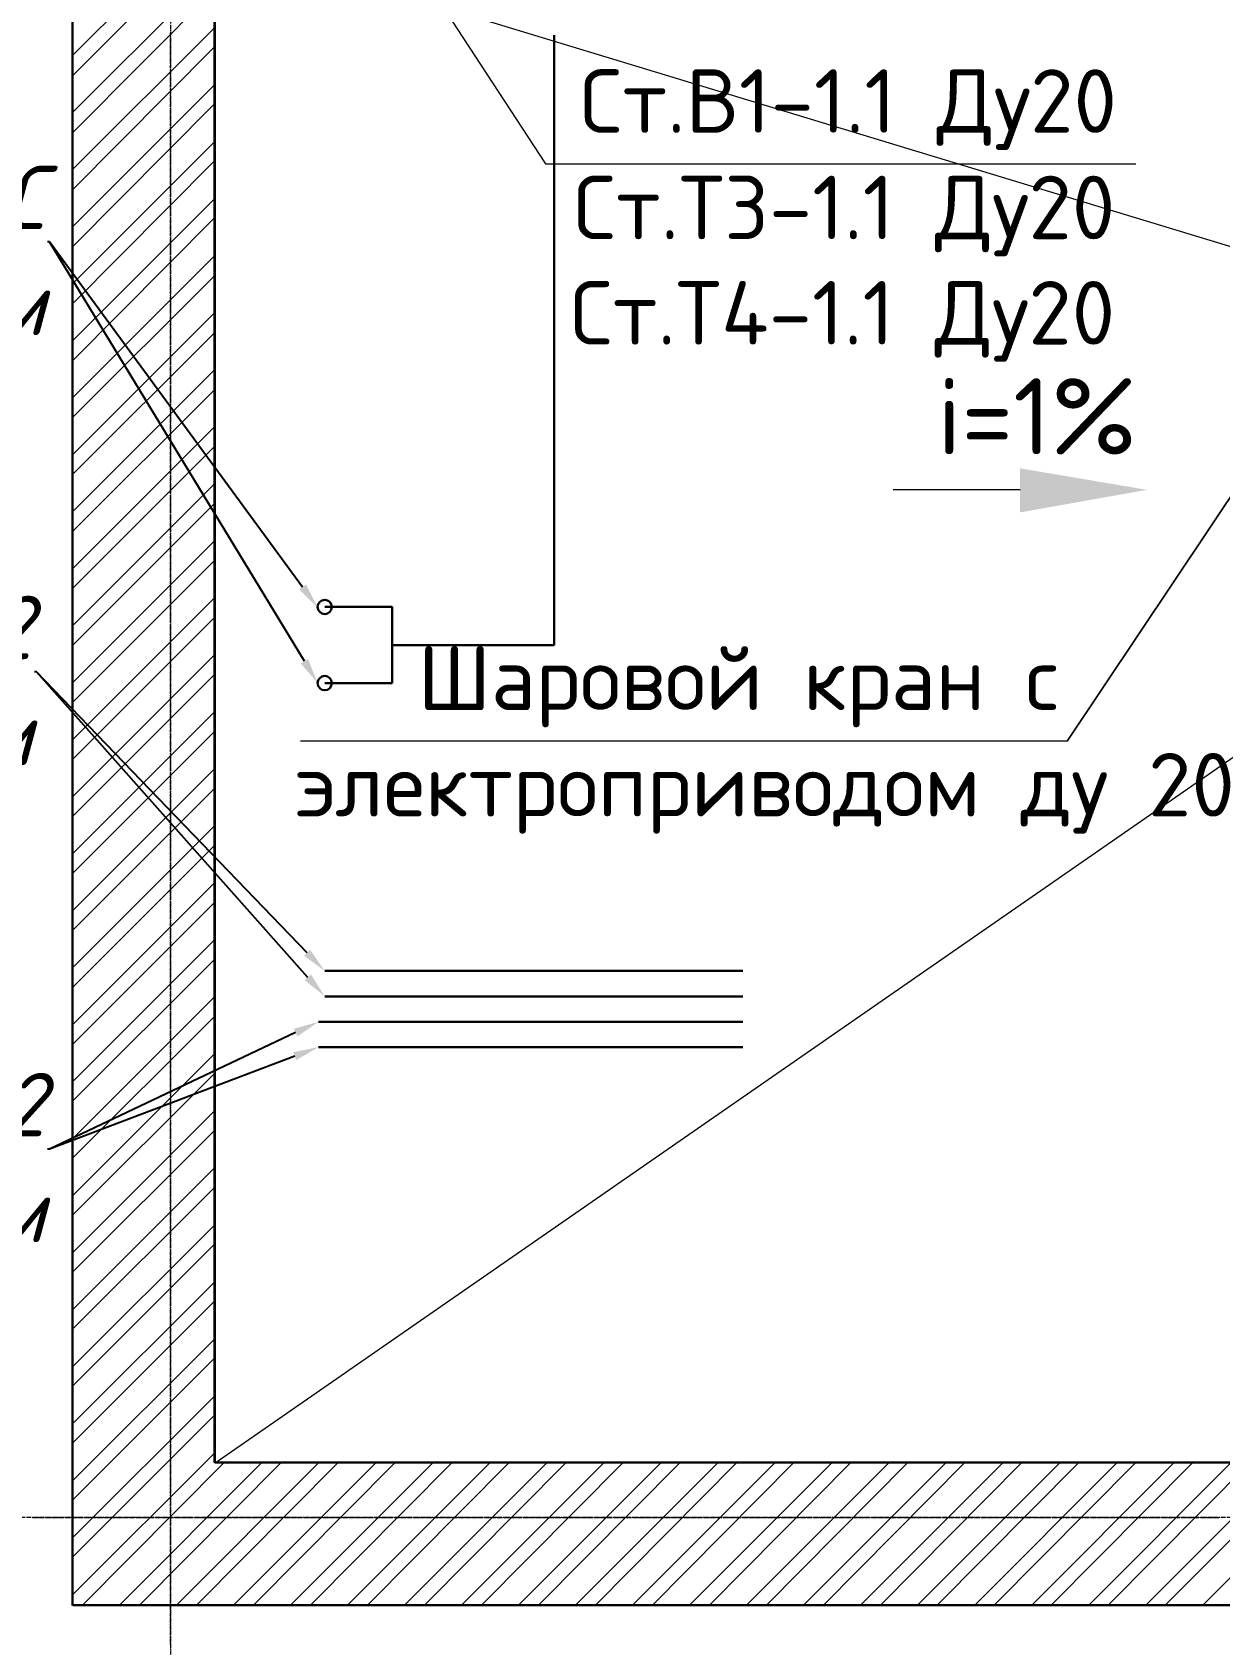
# Model space of a CAD drawing. Header units: millimetres. Extents: x -10178924 to 11692288, y -947381 to 58396.
# Drawn here: x 714813 to 719488, y -829243 to -822893 of the extents above; entities that cross this region are included whole.
import ezdxf

# ---------------------------------------------------------------- set-up
doc = ezdxf.new("R2010")
doc.units = ezdxf.units.MM
doc.linetypes.add('осевая', pattern=[50.8, 31.75, -6.35, 6.35, -6.35])
doc.layers.add('PDF _Размеры осевые', color=7, linetype='Continuous', true_color=0x5d6970)
doc.layers.add('PDF _штриховка', color=7, linetype='Continuous', true_color=0x95834a)
for name, color, linetype, lineweight in [('PDF _Разрезы', 7, 'Continuous', 9), ('PDF _Текст', 7, 'Continuous', 5), ('Размеры осевые', 153, 'Continuous', 9), ('Стены.1', 7, 'Continuous', 25), ('ШТРИХОВКА', 252, 'Continuous', 15)]:
    doc.layers.add(name, color=color, linetype=linetype, lineweight=lineweight)
doc.layers.add('PDF _Стены.1', color=7, linetype='Continuous')
for name, color, linetype, lineweight, true_color in [('ТЗК_ГВС_основная', 7, 'Continuous', 30, 0xcc2c24), ('ТЗК_ГВС_тонкая', 7, 'Continuous', 9, 0xcc2c24), ('ТЗК_ЦО_основная', 7, 'Continuous', 30, 0x00b51a), ('ТЗК_ЦО_тонкая', 7, 'Continuous', 9, 0x00b51a)]:
    doc.layers.add(name, color=color, linetype=linetype, lineweight=lineweight, true_color=true_color)
doc.styles.add('PDF ISOCPEUR', font='isocpeur.ttf')
doc.styles.add('НТМ', font='isocpeur.ttf')
doc.styles.add('Текст_М100', font='GOST_Common Italic.ttf', dxfattribs={"height": 250})

# ---------------------------------------------------------------- blocks, each defined once
blk = doc.blocks.new('A$C5282721b')
at = {"layer": 'ШТРИХОВКА', "ltscale": 100, "true_color": 0x000000, "transparency": 33554687}
h = blk.add_hatch(dxfattribs=at)
h.set_pattern_fill('ANSI31', color=18, scale=50)
h.set_pattern_definition([(45, (-79853.19, 25128.16), (-112.2532, 112.2532), [])])
h.paths.add_polyline_path([(5440.998, -31868.119), (-7386.275, -31868.119), (-7386.275, -48296.478), (61378.75, -48296.478), (61378.75, -31842.839), (41035.118, -31842.839), (41035.118, -31656.036), (40796.248, -31656.036), (40796.248, -31842.839), (40629.962, -31842.839), (40629.962, -31942.839), (40605.14, -34348.621), (40629.93, -32405.355), (39128.581, -32429.908), (40629.962, -32402.839), (40629.675, -32155.326), (39132.149, -32179.816), (39135.64, -31968.17), (38886.085, -31968.17), (38879.867, -32433.975), (40623.548, -32405.459), (40553.111, -38427.181), (40243.01, -38425.516), (40241.748, -38827.97), (43340.219, -38835.027), (43340.219, -38442.147), (40953.116, -38429.329), (41029.994, -32402.839), (54378.974, -32402.839), (54378.974, -35923.465), (54778.974, -35923.465), (54778.974, -32402.839), (60818.75, -32402.839), (60818.75, -41309.464), (60472.291, -41309.464), (60472.291, -41709.464), (60818.75, -41709.464), (60818.75, -47736.478), (44025.201, -47736.478), (44013.125, -46167.929), (43613.137, -46171.008), (43625.189, -47736.478), (27189.462, -47736.478), (27189.462, -44565.139), (26789.462, -44565.139), (26789.462, -47736.478), (10401.743, -47736.478), (10394.408, -46134.647), (9994.404, -46134.678), (10001.739, -47736.478), (-6826.275, -47736.478), (-6826.275, -41729.869), (-6530.734, -41731.097), (-6529.072, -41331.1), (-6826.275, -41329.865), (-6826.275, -32428.119), (-762.705, -32428.119), (-770.891, -36004.088), (-370.903, -36005.35), (-362.703, -32428.119), (5640.998, -32428.119), (5640.998, -31868.119)])
h.paths.add_polyline_path([(3584.804, -41373.023), (3584.804, -41773.13), (9973.974, -41799.679), (9987.536, -44634.678), (10387.54, -44634.678), (10372.735, -41401.332)], flags=17)
h.paths.add_polyline_path([(2513.142, -41768.578), (2514.803, -41368.779), (-383.184, -41356.638), (-371.114, -37407.013), (-774.123, -37406.088), (-783.181, -41354.976), (-5508.242, -41335.314), (-5509.901, -41734.604)], flags=17)
at = {"color": 18, "lineweight": 0, "ltscale": 100, "true_color": 0x000000, "transparency": 33554687}
for p, q in [((-6826.275, -41729.869), (-1908.213, -43226.554)), ((-6826.275, -41729.869), (-1908.213, -43226.554)), ((-6826.275, -47736.478), (-1908.213, -44326.554)), ((-6826.275, -47736.478), (-1908.213, -44326.554))]:
    blk.add_line(p, q, dxfattribs=at)
at = {"layer": 'PDF _Разрезы', "color": 251, "lineweight": 9, "true_color": 0x636466, "transparency": 33554687}
blk.add_line((-3656.378, -43904.946), (-4155.915, -43904.946), dxfattribs=at)
at = {"layer": 'PDF _Разрезы', "transparency": 33554559}
blk.add_solid([(-3156.842, -43904.946), (-3656.378, -43993.846), (-3656.378, -43820.278)], dxfattribs=at)
at = {"layer": 'Размеры осевые', "color": 251, "linetype": 'осевая', "ltscale": 0.5, "transparency": 33554687}
for p, q in [((-7000, -52200), (-7000, -25800)), ((-9750, -47950), (62308.109, -47950))]:
    blk.add_line(p, q, dxfattribs=at)
at = {"layer": 'Стены.1', "color": 18, "linetype": 'Continuous', "true_color": 0x000000, "transparency": 33554687, "flags": 128}
for points in [[(-7386.275, -48296.478), (-7386.275, -31868.119)], [(-6826.275, -47736.478), (-6826.275, -41729.869)], [(10001.739, -47736.478), (-6826.275, -47736.478)], [(10001.739, -48296.478), (-7386.275, -48296.478)]]:
    blk.add_lwpolyline(points, dxfattribs=at)
at = {"layer": 'ТЗК_ГВС_основная', "transparency": 33554687}
for p, q in [((-5490.974, -44516.032), (-5490.974, -42114.718)), ((-5490.974, -42114.718), (-5490.974, -42114.718)), ((-5490.974, -42114.718), (-5490.974, -42114.718)), ((-5490.974, -42114.718), (-5490.974, -42114.718)), ((-5490.974, -44516.032), (-5490.974, -42114.718)), ((-5490.974, -42114.718), (-5490.974, -42114.718)), ((-5490.974, -42114.718), (-5490.974, -42114.718)), ((-5490.974, -42114.718), (-5490.974, -42114.718)), ((-5490.974, -44516.032), (-5490.974, -43315.375)), ((-6394.32, -44366.032), (-6129.109, -44366.032)), ((-6394.32, -44366.032), (-6129.109, -44366.032)), ((-6129.109, -44366.032), (-6129.109, -44666.032)), ((-6129.109, -44366.032), (-6129.109, -44666.032)), ((-6129.109, -44516.032), (-5490.974, -44516.032)), ((-6129.109, -44516.032), (-5490.974, -44516.032)), ((-5692.672, -44516.032), (-5490.974, -44516.032)), ((-6129.109, -44666.032), (-6394.32, -44666.032)), ((-6129.109, -44666.032), (-6394.32, -44666.032))]:
    blk.add_line(p, q, dxfattribs=at)
at = {"layer": 'ТЗК_ГВС_основная', "ltscale": 75, "transparency": 33554687}
for centre, start, end in [((-6394.32, -44366.032), 0, 180), ((-6394.32, -44366.032), 0, 180), ((-6394.32, -44366.032), 180, 0), ((-6394.32, -44366.032), 180, 0), ((-6394.32, -44666.032), 0, 180), ((-6394.32, -44666.032), 0, 180), ((-6394.32, -44666.032), 180, 0), ((-6394.32, -44666.032), 180, 0)]:
    blk.add_arc(centre, 28.125, start, end, dxfattribs=at)
at = {"layer": 'ТЗК_ГВС_тонкая', "linetype": 'ByBlock', "lineweight": -2, "ltscale": 75, "transparency": 33554687}
blk.add_line((-7478.609, -42928.753), (-7486.609, -42928.753), dxfattribs=at)
blk.add_line((-7478.609, -42928.753), (-7486.609, -42928.753), dxfattribs=at)
for points in [[(-6474.399, -44580.113), (-7478.609, -42928.753)], [(-6481.516, -44287.635), (-7478.609, -42928.753)], [(-6474.399, -44580.113), (-7478.609, -42928.753)], [(-6481.516, -44287.635), (-7478.609, -42928.753)]]:
    blk.add_lwpolyline(points, dxfattribs=at)
at = {"layer": 'ТЗК_ГВС_тонкая', "ltscale": 75, "transparency": 33554687}
for points in [[(-6468.078, -44277.775), (-6422.357, -44368.259), (-6494.953, -44297.495)], [(-6468.078, -44277.775), (-6422.357, -44368.259), (-6494.953, -44297.495)], [(-6460.159, -44571.454), (-6422.441, -44665.555), (-6488.64, -44588.773)], [(-6460.159, -44571.454), (-6422.441, -44665.555), (-6488.64, -44588.773)]]:
    blk.add_solid(points, dxfattribs=at)
at = {"layer": 'ТЗК_ЦО_основная', "transparency": 33554687}
for p, q in [((-4747.578, -45799.66), (-6394.32, -45799.66)), ((-4747.578, -45799.66), (-6394.32, -45799.66)), ((-4747.578, -45899.66), (-6394.32, -45899.66)), ((-4747.578, -45899.66), (-6394.32, -45899.66)), ((-4747.578, -45999.66), (-6418.63, -45999.66)), ((-4747.578, -45999.66), (-6418.63, -45999.66)), ((-4747.578, -46099.66), (-6418.63, -46099.66)), ((-4747.578, -46099.66), (-6418.63, -46099.66))]:
    blk.add_line(p, q, dxfattribs=at)
at = {"layer": 'ТЗК_ЦО_тонкая', "linetype": 'ByBlock', "lineweight": -2, "ltscale": 75, "transparency": 33554687}
for p, q in [((-7529.215, -44621.855), (-7537.215, -44621.855)), ((-7529.215, -44621.855), (-7537.215, -44621.855)), ((-7478.609, -46500.932), (-7486.609, -46500.932)), ((-7478.609, -46500.932), (-7486.609, -46500.932))]:
    blk.add_line(p, q, dxfattribs=at)
for points in [[(-6460.726, -45824.892), (-7529.215, -44621.855)], [(-6463.707, -45727.649), (-7529.215, -44621.855)], [(-6460.726, -45824.892), (-7529.215, -44621.855)], [(-6463.707, -45727.649), (-7529.215, -44621.855)], [(-6509.031, -46042.411), (-7478.609, -46500.932)], [(-6509.031, -46042.411), (-7478.609, -46500.932)], [(-6512.153, -46135.064), (-7478.609, -46500.932)], [(-6512.153, -46135.064), (-7478.609, -46500.932)]]:
    blk.add_lwpolyline(points, dxfattribs=at)
at = {"layer": 'ТЗК_ЦО_тонкая', "ltscale": 75, "transparency": 33554687}
for points in [[(-6451.705, -45716.085), (-6394.32, -45799.66), (-6475.709, -45739.214)], [(-6451.705, -45716.085), (-6394.32, -45799.66), (-6475.709, -45739.214)], [(-6448.265, -45813.824), (-6394.32, -45899.66), (-6473.187, -45835.959)], [(-6448.265, -45813.824), (-6394.32, -45899.66), (-6473.187, -45835.959)], [(-6516.157, -46027.344), (-6418.63, -45999.66), (-6501.906, -46057.478)], [(-6516.157, -46027.344), (-6418.63, -45999.66), (-6501.906, -46057.478)], [(-6518.054, -46119.477), (-6418.63, -46099.66), (-6506.253, -46150.651)], [(-6518.054, -46119.477), (-6418.63, -46099.66), (-6506.253, -46150.651)]]:
    blk.add_solid(points, dxfattribs=at)
at = {"layer": 'PDF _Текст', "color": 251, "lineweight": 0, "true_color": 0x636466, "transparency": 33554687, "style": 'НТМ'}
blk.add_text('i=1%%%', height=300, dxfattribs=at).set_placement((-3983.558, -43765.484))
at = {"layer": 'ТЗК_ГВС_тонкая', "ltscale": 75, "transparency": 33554687, "insert": (-7496.609, -42628.753), "char_height": 250, "attachment_point": 3, "style": 'Текст_М100'}
blk.add_mtext('Ввод ГВС\\Pdn-57;76мм', dxfattribs=at)
blk.add_mtext('Ввод ГВС\\Pdn-57;76мм', dxfattribs=at)
at = {"layer": 'ТЗК_ЦО_тонкая', "ltscale": 75, "transparency": 33554687, "char_height": 250, "attachment_point": 3, "style": 'Текст_М100'}
for s, insert in [('Ввод Т1,Т2\\P2dn89мм', (-7547.215, -44321.855)), ('Ввод Т1,Т2\\P2dn89мм', (-7547.215, -44321.855)), ('Ввод Т1,Т2\\P2dn108мм', (-7496.609, -46200.932)), ('Ввод Т1,Т2\\P2dn108мм', (-7496.609, -46200.932))]:
    blk.add_mtext(s, dxfattribs=dict(at, insert=insert))

msp = doc.modelspace()

# ---------------------------------------------------------------- linework, layer by layer
at = {"layer": 'PDF _Размеры осевые', "lineweight": 9}
for points in [[(715356.6, -822908.2), (715356.6, -822895.5)], [(715356.6, -822916.6), (715356.6, -822912.4)], [(715356.6, -822933.6), (715356.6, -822920.9)], [(715356.6, -822942), (715356.6, -822937.8)], [(715356.6, -822959), (715356.6, -822946.3)], [(715356.6, -822967.4), (715356.6, -822963.2)], [(715356.6, -822984.4), (715356.6, -822971.7)], [(715356.6, -822992.8), (715356.6, -822988.6)], [(715356.6, -823009.8), (715356.6, -822997.1)], [(715356.6, -823018.2), (715356.6, -823014)], [(715356.6, -823035.2), (715356.6, -823022.5)], [(715356.6, -823043.6), (715356.6, -823039.4)], [(715356.6, -823060.6), (715356.6, -823047.9)], [(715356.6, -823069), (715356.6, -823064.8)], [(715356.6, -823086), (715356.6, -823073.3)], [(715356.6, -823094.4), (715356.6, -823090.2)], [(715356.6, -823111.4), (715356.6, -823098.7)], [(715356.6, -823119.8), (715356.6, -823115.6)], [(715356.6, -823136.8), (715356.6, -823124.1)], [(715356.6, -823145.2), (715356.6, -823141)], [(715356.6, -823162.2), (715356.6, -823149.5)], [(715356.6, -823170.6), (715356.6, -823166.4)], [(715356.6, -823187.6), (715356.6, -823174.9)], [(715356.6, -823196), (715356.6, -823191.8)], [(715356.6, -823213), (715356.6, -823200.3)], [(715356.6, -823221.4), (715356.6, -823217.2)], [(715356.6, -823238.4), (715356.6, -823225.7)], [(715356.6, -823246.8), (715356.6, -823242.6)], [(715356.6, -823263.8), (715356.6, -823251.1)], [(715356.6, -823272.2), (715356.6, -823268)], [(715356.6, -823289.2), (715356.6, -823276.5)], [(715356.6, -823297.6), (715356.6, -823293.4)], [(715356.6, -823314.6), (715356.6, -823301.9)], [(715356.6, -823323), (715356.6, -823318.8)], [(715356.6, -823340), (715356.6, -823327.3)], [(715356.6, -823348.4), (715356.6, -823344.2)], [(715356.6, -823365.4), (715356.6, -823352.7)], [(715356.6, -823373.8), (715356.6, -823369.6)], [(715356.6, -823390.8), (715356.6, -823378.1)], [(715356.6, -823399.2), (715356.6, -823395)], [(715356.6, -823416.2), (715356.6, -823403.5)], [(715356.6, -823424.6), (715356.6, -823420.4)], [(715356.6, -823441.6), (715356.6, -823428.9)], [(715356.6, -823450), (715356.6, -823445.8)], [(715356.6, -823467), (715356.6, -823454.3)], [(715356.6, -823475.4), (715356.6, -823471.2)], [(715356.6, -823492.4), (715356.6, -823479.7)], [(715356.6, -823500.8), (715356.6, -823496.6)], [(715356.6, -823517.8), (715356.6, -823505.1)], [(715356.6, -823526.2), (715356.6, -823522)], [(715356.6, -823543.2), (715356.6, -823530.5)], [(715356.6, -823551.6), (715356.6, -823547.4)], [(715356.6, -823568.6), (715356.6, -823555.9)], [(715356.6, -823577.1), (715356.6, -823572.8)], [(715356.6, -823594), (715356.6, -823581.3)], [(715356.6, -823602.4), (715356.6, -823598.2)], [(715356.6, -823619.4), (715356.6, -823606.7)], [(715356.6, -823627.9), (715356.6, -823623.6)], [(715356.6, -823644.8), (715356.6, -823632.1)], [(715356.6, -823653.2), (715356.6, -823649)], [(715356.6, -823670.2), (715356.6, -823657.5)], [(715356.6, -823678.7), (715356.6, -823674.4)], [(715356.6, -823695.6), (715356.6, -823682.9)], [(715356.6, -823704.1), (715356.6, -823699.8)], [(715356.6, -823721), (715356.6, -823708.3)], [(715356.6, -823729.5), (715356.6, -823725.2)], [(715356.6, -823746.4), (715356.6, -823733.7)], [(715356.6, -823754.9), (715356.6, -823750.6)], [(715356.6, -823771.8), (715356.6, -823759.1)], [(715356.6, -823780.2), (715356.6, -823776)], [(715356.6, -823797.2), (715356.6, -823784.5)], [(715356.6, -823805.7), (715356.6, -823801.4)], [(715356.6, -823822.6), (715356.6, -823809.9)], [(715356.6, -823831.1), (715356.6, -823826.8)], [(715356.6, -823848), (715356.6, -823835.3)], [(715356.6, -823856.5), (715356.6, -823852.2)], [(715356.6, -823873.4), (715356.6, -823860.7)], [(715356.6, -823881.9), (715356.6, -823877.6)], [(715356.6, -823898.8), (715356.6, -823886.1)], [(715356.6, -823907.3), (715356.6, -823903)], [(715356.6, -823924.2), (715356.6, -823911.5)], [(715356.6, -823932.7), (715356.6, -823928.4)], [(715356.6, -823949.6), (715356.6, -823936.9)], [(715356.6, -823958.1), (715356.6, -823953.8)], [(715356.6, -823975), (715356.6, -823962.3)], [(715356.6, -823983.5), (715356.6, -823979.2)], [(715356.6, -824000.4), (715356.6, -823987.7)], [(715356.6, -824008.9), (715356.6, -824004.6)], [(715356.6, -824025.8), (715356.6, -824013.1)], [(715356.6, -824034.3), (715356.6, -824030)], [(715356.6, -824051.2), (715356.6, -824038.5)], [(715356.6, -824059.7), (715356.6, -824055.4)], [(715356.6, -824076.6), (715356.6, -824063.9)], [(715356.6, -824085.1), (715356.6, -824080.8)], [(715356.6, -824102), (715356.6, -824089.3)], [(715356.6, -824110.5), (715356.6, -824106.2)], [(715356.6, -824127.4), (715356.6, -824114.7)], [(715356.6, -824135.9), (715356.6, -824131.6)], [(715356.6, -824152.8), (715356.6, -824140.1)], [(715356.6, -824161.3), (715356.6, -824157)], [(715356.6, -824178.2), (715356.6, -824165.5)], [(715356.6, -824186.7), (715356.6, -824182.4)], [(715356.6, -824203.6), (715356.6, -824190.9)], [(715356.6, -824212.1), (715356.6, -824207.8)], [(715356.6, -824229), (715356.6, -824216.3)], [(715356.6, -824237.5), (715356.6, -824233.2)], [(715356.6, -824254.4), (715356.6, -824241.7)], [(715356.6, -824262.9), (715356.6, -824258.6)], [(715356.6, -824279.8), (715356.6, -824267.1)], [(715356.6, -824288.3), (715356.6, -824284)], [(715356.6, -824305.2), (715356.6, -824292.5)], [(715356.6, -824313.7), (715356.6, -824309.4)], [(715356.6, -824330.6), (715356.6, -824317.9)], [(715356.6, -824339.1), (715356.6, -824334.8)], [(715356.6, -824356), (715356.6, -824343.3)], [(715356.6, -824364.5), (715356.6, -824360.2)], [(715356.6, -824381.4), (715356.6, -824368.7)], [(715356.6, -824389.9), (715356.6, -824385.6)], [(715356.6, -824406.8), (715356.6, -824394.1)], [(715356.6, -824415.3), (715356.6, -824411)], [(715356.6, -824432.2), (715356.6, -824419.5)], [(715356.6, -824440.7), (715356.6, -824436.4)], [(715356.6, -824457.6), (715356.6, -824444.9)], [(715356.6, -824466.1), (715356.6, -824461.8)], [(715356.6, -824483), (715356.6, -824470.3)], [(715356.6, -824491.5), (715356.6, -824487.2)], [(715356.6, -824508.4), (715356.6, -824495.7)], [(715356.6, -824516.9), (715356.6, -824512.6)], [(715356.6, -824533.8), (715356.6, -824521.1)], [(715356.6, -824542.3), (715356.6, -824538)], [(715356.6, -824559.2), (715356.6, -824546.5)], [(715356.6, -824567.7), (715356.6, -824563.4)], [(715356.6, -824584.6), (715356.6, -824571.9)], [(715356.6, -824593.1), (715356.6, -824588.8)], [(715356.6, -824610), (715356.6, -824597.3)], [(715356.6, -824618.5), (715356.6, -824614.2)], [(715356.6, -824635.4), (715356.6, -824622.7)], [(715356.6, -824643.9), (715356.6, -824639.6)], [(715356.6, -824660.8), (715356.6, -824648.1)], [(715356.6, -824669.3), (715356.6, -824665)], [(715356.6, -824686.2), (715356.6, -824673.5)], [(715356.6, -824694.7), (715356.6, -824690.4)], [(715356.6, -824711.6), (715356.6, -824698.9)], [(715356.6, -824720.1), (715356.6, -824715.8)], [(715356.6, -824737), (715356.6, -824724.3)], [(715356.6, -824745.5), (715356.6, -824741.2)], [(715356.6, -824762.4), (715356.6, -824749.7)], [(715356.6, -824770.9), (715356.6, -824766.6)], [(715356.6, -824787.8), (715356.6, -824775.1)], [(715356.6, -824796.3), (715356.6, -824792)], [(715356.6, -824813.2), (715356.6, -824800.5)], [(715356.6, -824821.7), (715356.6, -824817.4)], [(715356.6, -824838.6), (715356.6, -824825.9)], [(715356.6, -824847.1), (715356.6, -824842.8)], [(715356.6, -824864), (715356.6, -824851.3)], [(715356.6, -824872.5), (715356.6, -824868.2)], [(715356.6, -824889.4), (715356.6, -824876.7)], [(715356.6, -824897.9), (715356.6, -824893.6)], [(715356.6, -824914.8), (715356.6, -824902.1)], [(715356.6, -824923.3), (715356.6, -824919)], [(715356.6, -824940.2), (715356.6, -824927.5)], [(715356.6, -824948.7), (715356.6, -824944.4)], [(715356.6, -824965.6), (715356.6, -824952.9)], [(715356.6, -824974.1), (715356.6, -824969.8)], [(715356.6, -824991), (715356.6, -824978.3)], [(715356.6, -824999.5), (715356.6, -824995.2)], [(715356.6, -825016.4), (715356.6, -825003.7)], [(715356.6, -825024.9), (715356.6, -825020.6)], [(715356.6, -825041.8), (715356.6, -825029.1)], [(715356.6, -825050.3), (715356.6, -825046)], [(715356.6, -825067.2), (715356.6, -825054.5)], [(715356.6, -825075.7), (715356.6, -825071.4)], [(715356.6, -825092.6), (715356.6, -825079.9)], [(715356.6, -825101.1), (715356.6, -825096.8)], [(715356.6, -825118), (715356.6, -825105.3)], [(715356.6, -825126.5), (715356.6, -825122.2)], [(715356.6, -825143.4), (715356.6, -825130.7)], [(715356.6, -825151.9), (715356.6, -825147.6)], [(715356.6, -825168.8), (715356.6, -825156.1)], [(715356.6, -825177.3), (715356.6, -825173)], [(715356.6, -825194.2), (715356.6, -825181.5)], [(715356.6, -825202.7), (715356.6, -825198.4)], [(715356.6, -825219.6), (715356.6, -825206.9)], [(715356.6, -825228.1), (715356.6, -825223.8)], [(715356.6, -825245), (715356.6, -825232.3)], [(715356.6, -825253.5), (715356.6, -825249.2)], [(715356.6, -825270.4), (715356.6, -825257.7)], [(715356.6, -825278.9), (715356.6, -825274.6)], [(715356.6, -825295.8), (715356.6, -825283.1)], [(715356.6, -825304.3), (715356.6, -825300)], [(715356.6, -825321.2), (715356.6, -825308.5)], [(715356.6, -825329.7), (715356.6, -825325.4)], [(715356.6, -825346.6), (715356.6, -825333.9)], [(715356.6, -825355.1), (715356.6, -825350.8)], [(715356.6, -825372), (715356.6, -825359.3)], [(715356.6, -825380.5), (715356.6, -825376.2)], [(715356.6, -825397.4), (715356.6, -825384.7)], [(715356.6, -825405.9), (715356.6, -825401.6)], [(715356.6, -825422.8), (715356.6, -825410.1)], [(715356.6, -825431.3), (715356.6, -825427)], [(715356.6, -825448.2), (715356.6, -825435.5)], [(715356.6, -825456.7), (715356.6, -825452.4)], [(715356.6, -825473.6), (715356.6, -825460.9)], [(715356.6, -825482.1), (715356.6, -825477.8)], [(715356.6, -825499), (715356.6, -825486.3)], [(715356.6, -825507.5), (715356.6, -825503.2)], [(715356.6, -825524.4), (715356.6, -825511.7)], [(715356.6, -825532.9), (715356.6, -825528.6)], [(715356.6, -825549.8), (715356.6, -825537.1)], [(715356.6, -825558.3), (715356.6, -825554)], [(715356.6, -825575.2), (715356.6, -825562.5)], [(715356.6, -825583.7), (715356.6, -825579.4)], [(715356.6, -825600.6), (715356.6, -825587.9)], [(715356.6, -825609.1), (715356.6, -825604.8)], [(715356.6, -825626), (715356.6, -825613.3)], [(715356.6, -825634.5), (715356.6, -825630.2)], [(715356.6, -825651.4), (715356.6, -825638.7)], [(715356.6, -825659.9), (715356.6, -825655.6)], [(715356.6, -825676.8), (715356.6, -825664.1)], [(715356.6, -825685.3), (715356.6, -825681)], [(715356.6, -825702.2), (715356.6, -825689.5)], [(715356.6, -825710.7), (715356.6, -825706.4)], [(715356.6, -825727.6), (715356.6, -825714.9)], [(715356.6, -825736.1), (715356.6, -825731.8)], [(715356.6, -825753), (715356.6, -825740.3)], [(715356.6, -825761.5), (715356.6, -825757.2)], [(715356.6, -825778.4), (715356.6, -825765.7)], [(715356.6, -825786.9), (715356.6, -825782.6)], [(715356.6, -825803.8), (715356.6, -825791.1)], [(715356.6, -825812.3), (715356.6, -825808)], [(715356.6, -825829.2), (715356.6, -825816.5)], [(715356.6, -825837.7), (715356.6, -825833.4)], [(715356.6, -825854.6), (715356.6, -825841.9)], [(715356.6, -825863.1), (715356.6, -825858.8)], [(715356.6, -825880), (715356.6, -825867.3)], [(715356.6, -825888.5), (715356.6, -825884.2)], [(715356.6, -825905.4), (715356.6, -825892.7)], [(715356.6, -825913.9), (715356.6, -825909.6)], [(715356.6, -825930.8), (715356.6, -825918.1)], [(715356.6, -825939.3), (715356.6, -825935)], [(715356.6, -825956.2), (715356.6, -825943.5)], [(715356.6, -825964.7), (715356.6, -825960.4)], [(715356.6, -825981.6), (715356.6, -825968.9)], [(715356.6, -825990.1), (715356.6, -825985.8)], [(715356.6, -826007), (715356.6, -825994.3)], [(715356.6, -826015.5), (715356.6, -826011.2)], [(715356.6, -826032.4), (715356.6, -826019.7)], [(715356.6, -826040.9), (715356.6, -826036.6)], [(715356.6, -826057.8), (715356.6, -826045.1)], [(715356.6, -826066.3), (715356.6, -826062)], [(715356.6, -826083.2), (715356.6, -826070.5)], [(715356.6, -826091.7), (715356.6, -826087.4)], [(715356.6, -826108.6), (715356.6, -826095.9)], [(715356.6, -826117.1), (715356.6, -826112.8)], [(715356.6, -826134), (715356.6, -826121.3)], [(715356.6, -826142.5), (715356.6, -826138.2)], [(715356.6, -826159.4), (715356.6, -826146.7)], [(715356.6, -826167.9), (715356.6, -826163.6)], [(715356.6, -826184.8), (715356.6, -826172.1)], [(715356.6, -826193.3), (715356.6, -826189)], [(715356.6, -826210.2), (715356.6, -826197.5)], [(715356.6, -826218.7), (715356.6, -826214.4)], [(715356.6, -826235.6), (715356.6, -826222.9)], [(715356.6, -826244.1), (715356.6, -826239.8)], [(715356.6, -826261), (715356.6, -826248.3)], [(715356.6, -826269.5), (715356.6, -826265.2)], [(715356.6, -826286.4), (715356.6, -826273.7)], [(715356.6, -826294.9), (715356.6, -826290.6)], [(715356.6, -826311.8), (715356.6, -826299.1)], [(715356.6, -826320.3), (715356.6, -826316)], [(715356.6, -826337.2), (715356.6, -826324.5)], [(715356.6, -826345.7), (715356.6, -826341.4)], [(715356.6, -826362.6), (715356.6, -826349.9)], [(715356.6, -826371.1), (715356.6, -826366.8)], [(715356.6, -826388), (715356.6, -826375.3)], [(715356.6, -826396.5), (715356.6, -826392.2)], [(715356.6, -826413.4), (715356.6, -826400.7)], [(715356.6, -826421.9), (715356.6, -826417.6)], [(715356.6, -826438.8), (715356.6, -826426.1)], [(715356.6, -826447.3), (715356.6, -826443)], [(715356.6, -826464.2), (715356.6, -826451.5)], [(715356.6, -826472.7), (715356.6, -826468.4)], [(715356.6, -826489.6), (715356.6, -826476.9)], [(715356.6, -826498.1), (715356.6, -826493.8)], [(715356.6, -826515), (715356.6, -826502.3)], [(715356.6, -826523.5), (715356.6, -826519.2)], [(715356.6, -826540.4), (715356.6, -826527.7)], [(715356.6, -826548.9), (715356.6, -826544.6)], [(715356.6, -826565.8), (715356.6, -826553.1)], [(715356.6, -826574.3), (715356.6, -826570)], [(715356.6, -826591.2), (715356.6, -826578.5)], [(715356.6, -826599.7), (715356.6, -826595.4)], [(715356.6, -826616.6), (715356.6, -826603.9)], [(715356.6, -826625.1), (715356.6, -826620.8)], [(715356.6, -826642), (715356.6, -826629.3)], [(715356.6, -826650.5), (715356.6, -826646.2)], [(715356.6, -826667.4), (715356.6, -826654.7)], [(715356.6, -826675.9), (715356.6, -826671.6)], [(715356.6, -826692.8), (715356.6, -826680.1)], [(715356.6, -826701.3), (715356.6, -826697)], [(715356.6, -826718.2), (715356.6, -826705.5)], [(715356.6, -826726.7), (715356.6, -826722.4)], [(715356.6, -826743.6), (715356.6, -826730.9)], [(715356.6, -826752.1), (715356.6, -826747.8)], [(715356.6, -826769), (715356.6, -826756.3)], [(715356.6, -826777.5), (715356.6, -826773.2)], [(715356.6, -826794.4), (715356.6, -826781.7)], [(715356.6, -826802.9), (715356.6, -826798.6)], [(715356.6, -826819.8), (715356.6, -826807.1)], [(715356.6, -826828.3), (715356.6, -826824)], [(715356.6, -826845.2), (715356.6, -826832.5)], [(715356.6, -826853.7), (715356.6, -826849.4)], [(715356.6, -826870.6), (715356.6, -826857.9)], [(715356.6, -826879.1), (715356.6, -826874.8)], [(715356.6, -826896), (715356.6, -826883.3)], [(715356.6, -826904.5), (715356.6, -826900.2)], [(715356.6, -826921.4), (715356.6, -826908.7)], [(715356.6, -826929.9), (715356.6, -826925.6)], [(715356.6, -826946.8), (715356.6, -826934.1)], [(715356.6, -826955.3), (715356.6, -826951)], [(715356.6, -826972.2), (715356.6, -826959.5)], [(715356.6, -826980.7), (715356.6, -826976.4)], [(715356.6, -826997.6), (715356.6, -826984.9)], [(715356.6, -827006.1), (715356.6, -827001.8)], [(715356.6, -827023), (715356.6, -827010.3)], [(715356.6, -827031.5), (715356.6, -827027.2)], [(715356.6, -827048.4), (715356.6, -827035.7)], [(715356.6, -827056.9), (715356.6, -827052.6)], [(715356.6, -827073.8), (715356.6, -827061.1)], [(715356.6, -827082.3), (715356.6, -827078)], [(715356.6, -827099.2), (715356.6, -827086.5)], [(715356.6, -827107.7), (715356.6, -827103.4)], [(715356.6, -827124.6), (715356.6, -827111.9)], [(715356.6, -827133.1), (715356.6, -827128.8)], [(715356.6, -827150), (715356.6, -827137.3)], [(715356.6, -827158.5), (715356.6, -827154.2)], [(715356.6, -827175.4), (715356.6, -827162.7)], [(715356.6, -827183.9), (715356.6, -827179.6)], [(715356.6, -827200.8), (715356.6, -827188.1)], [(715356.6, -827209.3), (715356.6, -827205)], [(715356.6, -827226.2), (715356.6, -827213.5)], [(715356.6, -827234.7), (715356.6, -827230.4)], [(715356.6, -827251.6), (715356.6, -827238.9)], [(715356.6, -827260.1), (715356.6, -827255.8)], [(715356.6, -827277), (715356.6, -827264.3)], [(715356.6, -827285.5), (715356.6, -827281.2)], [(715356.6, -827302.4), (715356.6, -827289.7)], [(715356.6, -827310.9), (715356.6, -827306.6)], [(715356.6, -827327.8), (715356.6, -827315.1)], [(715356.6, -827336.3), (715356.6, -827332)], [(715356.6, -827353.2), (715356.6, -827340.5)], [(715356.6, -827361.7), (715356.6, -827357.4)], [(715356.6, -827378.6), (715356.6, -827365.9)], [(715356.6, -827387.1), (715356.6, -827382.8)], [(715356.6, -827404), (715356.6, -827391.3)], [(715356.6, -827412.5), (715356.6, -827408.2)], [(715356.6, -827429.4), (715356.6, -827416.7)], [(715356.6, -827437.9), (715356.6, -827433.6)], [(715356.6, -827454.8), (715356.6, -827442.1)], [(715356.6, -827463.3), (715356.6, -827459)], [(715356.6, -827480.2), (715356.6, -827467.5)], [(715356.6, -827488.7), (715356.6, -827484.4)], [(715356.6, -827505.6), (715356.6, -827492.9)], [(715356.6, -827514.1), (715356.6, -827509.8)], [(715356.6, -827531), (715356.6, -827518.3)], [(715356.6, -827539.5), (715356.6, -827535.2)], [(715356.6, -827556.4), (715356.6, -827543.7)], [(715356.6, -827564.9), (715356.6, -827560.6)], [(715356.6, -827581.8), (715356.6, -827569.1)], [(715356.6, -827590.3), (715356.6, -827586)], [(715356.6, -827607.2), (715356.6, -827594.5)], [(715356.6, -827615.7), (715356.6, -827611.4)], [(715356.6, -827632.6), (715356.6, -827619.9)], [(715356.6, -827641.1), (715356.6, -827636.8)], [(715356.6, -827658), (715356.6, -827645.3)], [(715356.6, -827666.5), (715356.6, -827662.2)], [(715356.6, -827683.4), (715356.6, -827670.7)], [(715356.6, -827691.9), (715356.6, -827687.6)], [(715356.6, -827708.8), (715356.6, -827696.1)], [(715356.6, -827717.3), (715356.6, -827713)], [(715356.6, -827734.2), (715356.6, -827721.5)], [(715356.6, -827742.7), (715356.6, -827738.4)], [(715356.6, -827759.6), (715356.6, -827746.9)], [(715356.6, -827768.1), (715356.6, -827763.8)], [(715356.6, -827785), (715356.6, -827772.3)], [(715356.6, -827793.5), (715356.6, -827789.2)], [(715356.6, -827810.4), (715356.6, -827797.7)], [(715356.6, -827818.9), (715356.6, -827814.6)], [(715356.6, -827835.8), (715356.6, -827823.1)], [(715356.6, -827844.3), (715356.6, -827840)], [(715356.6, -827861.2), (715356.6, -827848.5)], [(715356.6, -827869.7), (715356.6, -827865.4)], [(715356.6, -827886.6), (715356.6, -827873.9)], [(715356.6, -827895.1), (715356.6, -827890.8)], [(715356.6, -827912), (715356.6, -827899.3)], [(715356.6, -827920.5), (715356.6, -827916.2)], [(715356.6, -827937.4), (715356.6, -827924.7)], [(715356.6, -827945.9), (715356.6, -827941.6)], [(715356.6, -827962.8), (715356.6, -827950.1)], [(715356.6, -827971.3), (715356.6, -827967)], [(715356.6, -827988.2), (715356.6, -827975.5)], [(715356.6, -827996.7), (715356.6, -827992.4)], [(715356.6, -828013.6), (715356.6, -828000.9)], [(715356.6, -828022.1), (715356.6, -828017.8)], [(715356.6, -828039), (715356.6, -828026.3)], [(715356.6, -828047.5), (715356.6, -828043.2)], [(715356.6, -828064.4), (715356.6, -828051.7)], [(715356.6, -828072.9), (715356.6, -828068.6)], [(715356.6, -828089.8), (715356.6, -828077.1)], [(715356.6, -828098.3), (715356.6, -828094)], [(715356.6, -828115.2), (715356.6, -828102.5)], [(715356.6, -828123.7), (715356.6, -828119.4)], [(715356.6, -828140.6), (715356.6, -828127.9)], [(715356.6, -828149.1), (715356.6, -828144.8)], [(715356.6, -828166), (715356.6, -828153.3)], [(715356.6, -828174.5), (715356.6, -828170.2)], [(715356.6, -828191.4), (715356.6, -828178.7)], [(715356.6, -828199.9), (715356.6, -828195.6)], [(715356.6, -828216.8), (715356.6, -828204.1)], [(715356.6, -828225.3), (715356.6, -828221)], [(715356.6, -828242.2), (715356.6, -828229.5)], [(715356.6, -828250.7), (715356.6, -828246.4)], [(715356.6, -828267.6), (715356.6, -828254.9)], [(715356.6, -828276.1), (715356.6, -828271.9)], [(715356.6, -828293), (715356.6, -828280.3)], [(715356.6, -828301.5), (715356.6, -828297.3)], [(715356.6, -828318.4), (715356.6, -828305.7)], [(715356.6, -828326.9), (715356.6, -828322.7)], [(715356.6, -828343.8), (715356.6, -828331.1)], [(715356.6, -828352.3), (715356.6, -828348.1)], [(715356.6, -828369.2), (715356.6, -828356.5)], [(715356.6, -828377.7), (715356.6, -828373.5)], [(715356.6, -828394.6), (715356.6, -828381.9)], [(715356.6, -828403.1), (715356.6, -828398.9)], [(715356.6, -828420), (715356.6, -828407.3)], [(715356.6, -828428.5), (715356.6, -828424.3)], [(715356.6, -828445.4), (715356.6, -828432.7)], [(715356.6, -828453.9), (715356.6, -828449.7)], [(715356.6, -828470.8), (715356.6, -828458.1)], [(715356.6, -828479.3), (715356.6, -828475.1)], [(715356.6, -828496.2), (715356.6, -828483.5)], [(715356.6, -828504.7), (715356.6, -828500.5)], [(715356.6, -828521.6), (715356.6, -828508.9)], [(715356.6, -828530.1), (715356.6, -828525.9)], [(715356.6, -828547), (715356.6, -828534.3)], [(715356.6, -828555.5), (715356.6, -828551.3)], [(715356.6, -828572.4), (715356.6, -828559.7)], [(715356.6, -828580.9), (715356.6, -828576.7)], [(715356.6, -828597.8), (715356.6, -828585.1)], [(715356.6, -828606.3), (715356.6, -828602.1)], [(715356.6, -828623.2), (715356.6, -828610.5)], [(715356.6, -828631.7), (715356.6, -828627.5)], [(715356.6, -828648.6), (715356.6, -828635.9)], [(715356.6, -828657.1), (715356.6, -828652.9)], [(715356.6, -828674), (715356.6, -828661.3)], [(715356.6, -828682.5), (715356.6, -828678.3)], [(714814.7, -828741.8), (714818.9, -828741.8), (714835.9, -828741.8)], [(714840.1, -828741.8), (714844.3, -828741.8), (714861.3, -828741.8)], [(714865.5, -828741.8), (714869.7, -828741.8), (714886.7, -828741.8)], [(714890.9, -828741.8), (714895.1, -828741.8), (714912.1, -828741.8)], [(714916.3, -828741.8), (714920.5, -828741.8), (714937.5, -828741.8)], [(714941.7, -828741.8), (714945.9, -828741.8), (714962.9, -828741.8)], [(714967.1, -828741.8), (714971.3, -828741.8), (714988.3, -828741.8)], [(714992.5, -828741.8), (714996.7, -828741.8), (715013.7, -828741.8)], [(715017.9, -828741.8), (715022.1, -828741.8), (715039.1, -828741.8)], [(715043.3, -828741.8), (715047.5, -828741.8), (715064.5, -828741.8)], [(715068.7, -828741.8), (715072.9, -828741.8), (715089.9, -828741.8)], [(715094.1, -828741.8), (715098.3, -828741.8), (715115.3, -828741.8)], [(715119.5, -828741.8), (715123.7, -828741.8), (715140.7, -828741.8)], [(715144.9, -828741.8), (715149.1, -828741.8), (715166.1, -828741.8)], [(715170.3, -828741.8), (715174.5, -828741.8), (715191.5, -828741.8)], [(715195.7, -828741.8), (715199.9, -828741.8), (715216.9, -828741.8)], [(715221.1, -828741.8), (715225.3, -828741.8), (715242.3, -828741.8)], [(715246.5, -828741.8), (715250.7, -828741.8), (715267.7, -828741.8)], [(715271.9, -828741.8), (715276.1, -828741.8), (715293.1, -828741.8)], [(715297.3, -828741.8), (715301.5, -828741.8), (715318.5, -828741.8)], [(715322.7, -828741.8), (715326.9, -828741.8), (715343.9, -828741.8)], [(715348.1, -828741.8), (715352.3, -828741.8), (715369.3, -828741.8)], [(715356.6, -828699.4), (715356.6, -828686.7)], [(715356.6, -828707.9), (715356.6, -828703.7)], [(715356.6, -828724.8), (715356.6, -828712.1)], [(715356.6, -828733.3), (715356.6, -828729.1)], [(715356.6, -828750.2), (715356.6, -828737.5)], [(715373.5, -828741.8), (715377.7, -828741.8), (715394.7, -828741.8)], [(715398.9, -828741.8), (715403.1, -828741.8), (715420.1, -828741.8)], [(715424.3, -828741.8), (715428.5, -828741.8), (715445.5, -828741.8)], [(715449.7, -828741.8), (715453.9, -828741.8), (715470.9, -828741.8)], [(715475.1, -828741.8), (715479.3, -828741.8), (715496.3, -828741.8)], [(715500.5, -828741.8), (715504.7, -828741.8), (715521.7, -828741.8)], [(715525.9, -828741.8), (715530.1, -828741.8), (715547.1, -828741.8)], [(715551.3, -828741.8), (715555.5, -828741.8), (715572.5, -828741.8)], [(715576.7, -828741.8), (715580.9, -828741.8), (715597.9, -828741.8)], [(715602.1, -828741.8), (715606.3, -828741.8), (715623.3, -828741.8)], [(715627.5, -828741.8), (715631.7, -828741.8), (715648.7, -828741.8)], [(715652.9, -828741.8), (715657.1, -828741.8), (715674.1, -828741.8)], [(715678.3, -828741.8), (715682.5, -828741.8), (715699.5, -828741.8)], [(715703.7, -828741.8), (715707.9, -828741.8), (715724.9, -828741.8)], [(715729.1, -828741.8), (715733.3, -828741.8), (715750.3, -828741.8)], [(715754.5, -828741.8), (715758.7, -828741.8), (715775.7, -828741.8)], [(715779.9, -828741.8), (715784.1, -828741.8), (715801.1, -828741.8)], [(715805.3, -828741.8), (715809.5, -828741.8), (715826.5, -828741.8)], [(715830.7, -828741.8), (715834.9, -828741.8), (715851.9, -828741.8)], [(715856.1, -828741.8), (715860.3, -828741.8), (715877.3, -828741.8)], [(715881.5, -828741.8), (715885.7, -828741.8), (715902.7, -828741.8)], [(715906.9, -828741.8), (715911.1, -828741.8), (715928.1, -828741.8)], [(715932.3, -828741.8), (715936.5, -828741.8), (715953.5, -828741.8)], [(715957.7, -828741.8), (715961.9, -828741.8), (715978.9, -828741.8)], [(715983.1, -828741.8), (715987.3, -828741.8), (716004.3, -828741.8)], [(716008.5, -828741.8), (716012.7, -828741.8), (716029.7, -828741.8)], [(716033.9, -828741.8), (716038.1, -828741.8), (716055.1, -828741.8)], [(716059.3, -828741.8), (716063.5, -828741.8), (716080.5, -828741.8)], [(716084.7, -828741.8), (716088.9, -828741.8), (716105.9, -828741.8)], [(716110.1, -828741.8), (716114.3, -828741.8), (716131.3, -828741.8)], [(716135.5, -828741.8), (716139.7, -828741.8), (716156.7, -828741.8)], [(716160.9, -828741.8), (716165.1, -828741.8), (716182.1, -828741.8)], [(716186.3, -828741.8), (716190.5, -828741.8), (716207.5, -828741.8)], [(716211.7, -828741.8), (716215.9, -828741.8), (716232.9, -828741.8)], [(716237.1, -828741.8), (716241.3, -828741.8), (716258.3, -828741.8)], [(716262.5, -828741.8), (716266.7, -828741.8), (716283.7, -828741.8)], [(716287.9, -828741.8), (716292.1, -828741.8), (716309.1, -828741.8)], [(716313.3, -828741.8), (716317.5, -828741.8), (716334.5, -828741.8)], [(716338.7, -828741.8), (716342.9, -828741.8), (716359.9, -828741.8)], [(716364.1, -828741.8), (716368.3, -828741.8), (716385.3, -828741.8)], [(716389.5, -828741.8), (716393.7, -828741.8), (716410.7, -828741.8)], [(716414.9, -828741.8), (716419.1, -828741.8), (716436.1, -828741.8)], [(716440.3, -828741.8), (716444.5, -828741.8), (716461.5, -828741.8)], [(716465.7, -828741.8), (716469.9, -828741.8), (716486.9, -828741.8)], [(716491.1, -828741.8), (716495.3, -828741.8), (716512.3, -828741.8)], [(716516.5, -828741.8), (716520.7, -828741.8), (716537.7, -828741.8)], [(716541.9, -828741.8), (716546.1, -828741.8), (716563.1, -828741.8)], [(716567.3, -828741.8), (716571.5, -828741.8), (716588.5, -828741.8)], [(716592.7, -828741.8), (716596.9, -828741.8), (716613.9, -828741.8)], [(716618.1, -828741.8), (716622.3, -828741.8), (716639.3, -828741.8)], [(716643.5, -828741.8), (716647.7, -828741.8), (716664.7, -828741.8)], [(716668.9, -828741.8), (716673.1, -828741.8), (716690.1, -828741.8)], [(716694.3, -828741.8), (716698.5, -828741.8), (716715.5, -828741.8)], [(716719.7, -828741.8), (716723.9, -828741.8), (716740.9, -828741.8)], [(716745.1, -828741.8), (716749.3, -828741.8), (716766.3, -828741.8)], [(716770.5, -828741.8), (716774.7, -828741.8), (716791.7, -828741.8)], [(716795.9, -828741.8), (716800.1, -828741.8), (716817.1, -828741.8)], [(716821.3, -828741.8), (716825.5, -828741.8), (716842.5, -828741.8)], [(716846.7, -828741.8), (716850.9, -828741.8), (716867.9, -828741.8)], [(716872.1, -828741.8), (716876.3, -828741.8), (716893.3, -828741.8)], [(716897.5, -828741.8), (716901.7, -828741.8), (716918.7, -828741.8)], [(716922.9, -828741.8), (716927.1, -828741.8), (716944.1, -828741.8)], [(716948.3, -828741.8), (716952.5, -828741.8), (716969.5, -828741.8)], [(716973.7, -828741.8), (716977.9, -828741.8), (716994.9, -828741.8)], [(716999.1, -828741.8), (717003.3, -828741.8), (717020.3, -828741.8)], [(717024.5, -828741.8), (717028.7, -828741.8), (717045.7, -828741.8)], [(717049.9, -828741.8), (717054.1, -828741.8), (717071.1, -828741.8)], [(717075.3, -828741.8), (717079.5, -828741.8), (717096.5, -828741.8)], [(717100.7, -828741.8), (717104.9, -828741.8), (717121.9, -828741.8)], [(717126.1, -828741.8), (717130.3, -828741.8), (717147.3, -828741.8)], [(717151.5, -828741.8), (717155.7, -828741.8), (717172.7, -828741.8)], [(717176.9, -828741.8), (717181.1, -828741.8), (717198.1, -828741.8)], [(717202.3, -828741.8), (717206.5, -828741.8), (717223.5, -828741.8)], [(717227.7, -828741.8), (717231.9, -828741.8), (717248.9, -828741.8)], [(717253.1, -828741.8), (717257.3, -828741.8), (717274.3, -828741.8)], [(717278.5, -828741.8), (717282.7, -828741.8), (717299.7, -828741.8)], [(717303.9, -828741.8), (717308.1, -828741.8), (717325.1, -828741.8)], [(717329.3, -828741.8), (717333.5, -828741.8), (717350.5, -828741.8)], [(717354.7, -828741.8), (717358.9, -828741.8), (717375.9, -828741.8)], [(717380.1, -828741.8), (717384.3, -828741.8), (717401.3, -828741.8)], [(717405.5, -828741.8), (717409.7, -828741.8), (717426.7, -828741.8)], [(717430.9, -828741.8), (717435.1, -828741.8), (717452.1, -828741.8)], [(717456.3, -828741.8), (717460.6, -828741.8), (717477.5, -828741.8)], [(717481.7, -828741.8), (717485.9, -828741.8), (717502.9, -828741.8)], [(717507.1, -828741.8), (717511.3, -828741.8), (717528.3, -828741.8)], [(717532.5, -828741.8), (717536.7, -828741.8), (717553.7, -828741.8)], [(717557.9, -828741.8), (717562.1, -828741.8), (717579.1, -828741.8)], [(717583.3, -828741.8), (717587.5, -828741.8), (717604.5, -828741.8)], [(717608.7, -828741.8), (717612.9, -828741.8), (717629.9, -828741.8)], [(717634.1, -828741.8), (717638.3, -828741.8), (717655.3, -828741.8)], [(717659.5, -828741.8), (717663.8, -828741.8), (717680.7, -828741.8)], [(717684.9, -828741.8), (717689.2, -828741.8), (717706.1, -828741.8)], [(717710.3, -828741.8), (717714.6, -828741.8), (717731.5, -828741.8)], [(717735.7, -828741.8), (717739.9, -828741.8), (717756.9, -828741.8)], [(717761.1, -828741.8), (717765.3, -828741.8), (717782.3, -828741.8)], [(717786.5, -828741.8), (717790.7, -828741.8), (717807.7, -828741.8)], [(717811.9, -828741.8), (717816.1, -828741.8), (717833.1, -828741.8)], [(717837.3, -828741.8), (717841.5, -828741.8), (717858.5, -828741.8)], [(717862.7, -828741.8), (717866.9, -828741.8), (717883.9, -828741.8)], [(717888.1, -828741.8), (717892.4, -828741.8), (717909.3, -828741.8)], [(717913.5, -828741.8), (717917.8, -828741.8), (717934.7, -828741.8)], [(717938.9, -828741.8), (717943.2, -828741.8), (717960.1, -828741.8)], [(717964.3, -828741.8), (717968.6, -828741.8), (717985.5, -828741.8)], [(717989.7, -828741.8), (717993.9, -828741.8), (718010.9, -828741.8)], [(718015.1, -828741.8), (718019.3, -828741.8), (718036.3, -828741.8)], [(718040.5, -828741.8), (718044.7, -828741.8), (718061.7, -828741.8)], [(718065.9, -828741.8), (718070.1, -828741.8), (718087.1, -828741.8)], [(718091.3, -828741.8), (718095.6, -828741.8), (718112.5, -828741.8)], [(718116.7, -828741.8), (718121, -828741.8), (718137.9, -828741.8)], [(718142.1, -828741.8), (718146.4, -828741.8), (718163.3, -828741.8)], [(718167.5, -828741.8), (718171.8, -828741.8), (718188.7, -828741.8)], [(718192.9, -828741.8), (718197.2, -828741.8), (718214.1, -828741.8)], [(718218.3, -828741.8), (718222.6, -828741.8), (718239.5, -828741.8)], [(718243.7, -828741.8), (718247.9, -828741.8), (718264.9, -828741.8)], [(718269.1, -828741.8), (718273.3, -828741.8), (718290.3, -828741.8)], [(718294.5, -828741.8), (718298.8, -828741.8), (718315.7, -828741.8)], [(718319.9, -828741.8), (718324.2, -828741.8), (718341.1, -828741.8)], [(718345.3, -828741.8), (718349.6, -828741.8), (718366.5, -828741.8)], [(718370.7, -828741.8), (718375, -828741.8), (718391.9, -828741.8)], [(718396.1, -828741.8), (718400.4, -828741.8), (718417.3, -828741.8)], [(718421.5, -828741.8), (718425.8, -828741.8), (718442.7, -828741.8)], [(718446.9, -828741.8), (718451.2, -828741.8), (718468.1, -828741.8)], [(718472.3, -828741.8), (718476.6, -828741.8), (718493.5, -828741.8)], [(718497.7, -828741.8), (718501.9, -828741.8), (718518.9, -828741.8)], [(718523.1, -828741.8), (718527.4, -828741.8), (718544.3, -828741.8)], [(718548.5, -828741.8), (718552.8, -828741.8), (718569.7, -828741.8)], [(718573.9, -828741.8), (718578.2, -828741.8), (718595.1, -828741.8)], [(718599.3, -828741.8), (718603.6, -828741.8), (718620.5, -828741.8)], [(718624.7, -828741.8), (718629, -828741.8), (718645.9, -828741.8)], [(718650.1, -828741.8), (718654.4, -828741.8), (718671.3, -828741.8)], [(718675.5, -828741.8), (718679.8, -828741.8), (718696.7, -828741.8)], [(718700.9, -828741.8), (718705.2, -828741.8), (718722.1, -828741.8)], [(718726.3, -828741.8), (718730.6, -828741.8), (718747.5, -828741.8)], [(718751.7, -828741.8), (718756, -828741.8), (718772.9, -828741.8)], [(718777.1, -828741.8), (718781.4, -828741.8), (718798.3, -828741.8)], [(718802.5, -828741.8), (718806.8, -828741.8), (718823.7, -828741.8)], [(718827.9, -828741.8), (718832.2, -828741.8), (718849.1, -828741.8)], [(718853.3, -828741.8), (718857.6, -828741.8), (718874.5, -828741.8)], [(718878.7, -828741.8), (718883, -828741.8), (718899.9, -828741.8)], [(718904.1, -828741.8), (718908.4, -828741.8), (718925.3, -828741.8)], [(718929.5, -828741.8), (718933.8, -828741.8), (718950.7, -828741.8)], [(718954.9, -828741.8), (718959.2, -828741.8), (718976.1, -828741.8)], [(718980.3, -828741.8), (718984.6, -828741.8), (719001.5, -828741.8)], [(719005.7, -828741.8), (719010, -828741.8), (719026.9, -828741.8)], [(719031.1, -828741.8), (719035.4, -828741.8), (719052.3, -828741.8)], [(719056.5, -828741.8), (719060.8, -828741.8), (719077.7, -828741.8)], [(719081.9, -828741.8), (719086.2, -828741.8), (719103.1, -828741.8)], [(719107.3, -828741.8), (719111.6, -828741.8), (719128.5, -828741.8)], [(719132.7, -828741.8), (719137, -828741.8), (719153.9, -828741.8)], [(719158.1, -828741.8), (719162.4, -828741.8), (719179.3, -828741.8)], [(719183.5, -828741.8), (719187.8, -828741.8), (719204.7, -828741.8)], [(719208.9, -828741.8), (719213.2, -828741.8), (719230.1, -828741.8)], [(719234.3, -828741.8), (719238.6, -828741.8), (719255.5, -828741.8)], [(719259.7, -828741.8), (719264, -828741.8), (719280.9, -828741.8)], [(719285.1, -828741.8), (719289.4, -828741.8), (719306.3, -828741.8)], [(719310.5, -828741.8), (719314.8, -828741.8), (719331.7, -828741.8)], [(719335.9, -828741.8), (719340.2, -828741.8), (719357.1, -828741.8)], [(719361.3, -828741.8), (719365.6, -828741.8), (719382.5, -828741.8)], [(719386.7, -828741.8), (719391, -828741.8), (719407.9, -828741.8)], [(719412.1, -828741.8), (719416.4, -828741.8), (719433.3, -828741.8)], [(719437.5, -828741.8), (719441.8, -828741.8), (719458.7, -828741.8)], [(719462.9, -828741.8), (719467.2, -828741.8), (719484.1, -828741.8)], [(715356.6, -828758.7), (715356.6, -828754.5)], [(715356.6, -828775.6), (715356.6, -828762.9)], [(715356.6, -828784.1), (715356.6, -828779.9)], [(715356.6, -828801), (715356.6, -828788.3)], [(715356.6, -828809.5), (715356.6, -828805.3)], [(715356.6, -828826.4), (715356.6, -828813.7)], [(715356.6, -828834.9), (715356.6, -828830.7)], [(715356.6, -828851.8), (715356.6, -828839.1)], [(715356.6, -828860.3), (715356.6, -828856.1)], [(715356.6, -828877.2), (715356.6, -828864.5)], [(715356.6, -828885.7), (715356.6, -828881.5)], [(715356.6, -828902.6), (715356.6, -828889.9)], [(715356.6, -828911.1), (715356.6, -828906.9)], [(715356.6, -828928), (715356.6, -828915.3)], [(715356.6, -828936.5), (715356.6, -828932.3)], [(715356.6, -828953.4), (715356.6, -828940.7)], [(715356.6, -828961.9), (715356.6, -828957.7)], [(715356.6, -828978.8), (715356.6, -828966.1)], [(715356.6, -828987.3), (715356.6, -828983.1)], [(715356.6, -829004.2), (715356.6, -828991.5)], [(715356.6, -829012.7), (715356.6, -829008.5)], [(715356.6, -829029.6), (715356.6, -829016.9)], [(715356.6, -829038.1), (715356.6, -829033.9)], [(715356.6, -829055), (715356.6, -829042.3)], [(715356.6, -829063.5), (715356.6, -829059.3)], [(715356.6, -829080.4), (715356.6, -829067.7)], [(715356.6, -829088.9), (715356.6, -829084.7)], [(715356.6, -829105.8), (715356.6, -829093.1)], [(715356.6, -829114.3), (715356.6, -829110.1)], [(715356.6, -829131.2), (715356.6, -829118.5)], [(715356.6, -829139.7), (715356.6, -829135.5)], [(715356.6, -829156.6), (715356.6, -829143.9)], [(715356.6, -829165.1), (715356.6, -829160.9)], [(715356.6, -829182), (715356.6, -829169.3)], [(715356.6, -829190.5), (715356.6, -829186.3)], [(715356.6, -829207.4), (715356.6, -829194.7)], [(715356.6, -829215.9), (715356.6, -829211.7)], [(715356.6, -829232.8), (715356.6, -829220.1)], [(715356.6, -829241.3), (715356.6, -829237.1)]]:
    msp.add_lwpolyline(points, dxfattribs=at)
at = {"layer": 'PDF _Стены.1', "lineweight": 25}
for points in [[(714971.3, -829088.9), (714971.3, -812659.9)], [(715530.1, -828525.9), (715530.1, -822519)], [(732357.8, -828525.9), (715530.8, -828525.9)], [(732357.8, -829088.9), (714972, -829088.9)]]:
    msp.add_lwpolyline(points, dxfattribs=at)
at = {"layer": 'PDF _Текст'}
for points in [[(715932.3, -822031.9), (716834, -823411.9), (716931.3, -823411.9), (719158, -823411.9)], [(720009, -824008.9), (718887.2, -825685.2), (720009, -824008.9)], [(718887.2, -825685.3), (718789.8, -825685.3), (715868.9, -825685.3)]]:
    msp.add_lwpolyline(points, dxfattribs=at)
at = {"layer": 'PDF _штриховка', "color": 251, "lineweight": 5, "true_color": 0x636466}
for points in [[(714971.3, -823064.8), (715826.4, -822205.5)], [(714971.3, -823289.2), (715530.1, -822726.2)], [(714971.3, -823513.6), (715530.1, -822950.5)], [(714971.3, -823737.9), (715530.1, -823174.9)], [(714971.3, -823962.3), (715530.1, -823399.3)], [(714971.3, -824186.7), (715530.1, -823623.6)], [(714971.3, -824411), (715530.1, -823852.2)], [(714971.3, -824635.4), (715530.1, -824076.6)], [(714971.3, -824859.8), (715530.1, -824301)], [(714971.3, -825084.1), (715530.1, -824525.3)], [(714971.3, -825308.5), (715530.1, -824749.7)], [(714971.3, -825532.9), (715530.1, -824974.1)], [(714971.3, -825757.2), (715530.1, -825198.5)], [(714971.3, -825981.6), (715530.1, -825422.8)], [(714971.3, -826206), (715530.1, -825647.2)], [(714971.3, -826430.3), (715530.1, -825871.6)], [(714971.3, -826654.7), (715530.1, -826095.9)], [(714971.3, -826879.1), (715530.1, -826320.3)], [(714971.3, -827103.4), (715530.1, -826544.7)], [(714971.3, -827327.8), (715530.1, -826769)], [(714971.3, -827552.2), (715530.1, -826993.4)], [(714971.3, -827776.5), (715530.1, -827217.8)], [(714971.3, -828000.9), (715530.1, -827442.1)], [(714971.3, -828225.3), (715530.1, -827666.5)], [(714971.3, -828449.7), (715530.1, -827890.9)], [(714971.3, -828674), (715530.1, -828115.2)], [(714971.3, -828898.4), (715530.1, -828339.6)], [(715009.4, -829088.9), (715568.2, -828525.9)], [(715233.8, -829088.9), (715792.6, -828525.9)], [(715458.2, -829088.9), (716016.9, -828525.9)], [(715682.5, -829088.9), (716241.3, -828525.9)], [(715906.9, -829088.9), (716465.7, -828525.9)], [(716131.3, -829088.9), (716690.1, -828525.9)], [(716355.6, -829088.9), (716914.4, -828525.9)], [(716580, -829088.9), (717138.8, -828525.9)], [(716804.4, -829088.9), (717363.2, -828525.9)], [(717028.7, -829088.9), (717587.5, -828525.9)], [(717253.1, -829088.9), (717811.9, -828525.9)], [(717477.5, -829088.9), (718036.3, -828525.9)], [(717701.9, -829088.9), (718260.6, -828525.9)], [(717926.2, -829088.9), (718485, -828525.9)], [(718150.6, -829088.9), (718709.4, -828525.9)], [(718374.9, -829088.9), (718933.7, -828525.9)], [(718599.3, -829088.9), (719158.1, -828525.9)], [(718823.7, -829088.9), (719382.5, -828525.9)], [(719048.1, -829088.9), (719606.8, -828525.9)], [(719272.4, -829088.9), (719835.4, -828525.9)]]:
    msp.add_lwpolyline(points, dxfattribs=at)

# ---------------------------------------------------------------- block references
msp.add_blockref('A$C5282721b', (722358.6, -780790.4))

# ---------------------------------------------------------------- texts
at = {"layer": 'PDF _Текст', "char_height": 249.994, "attachment_point": 4, "style": 'PDF ISOCPEUR'}
for s, insert in [('Ст.В1-1.1 Ду20', (716969.5, -823198.3)), ('Ст.Т3-1.1 Ду20', (716944.1, -823617.4)), ('Ст.Т4-1.1 Ду20', (716931.4, -824032.2)), ('Шаровой кран с', (716330.2, -825471.6)), ('электроприводом ду 20', (715847.6, -825890.7))]:
    msp.add_mtext(s, dxfattribs=dict(at, insert=insert))

doc.saveas('drawing.dxf')
